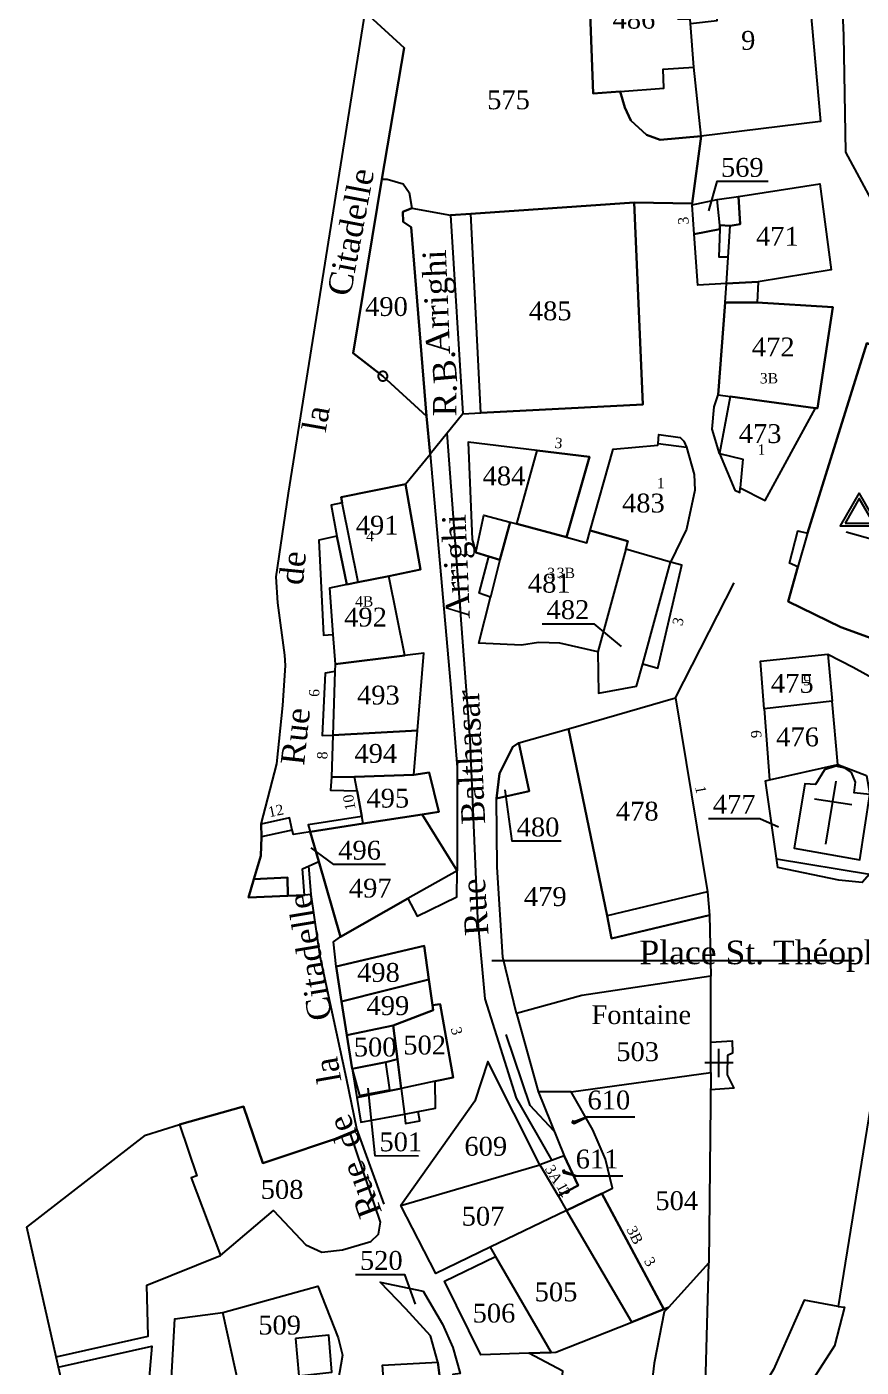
# Model space of a CAD drawing. Extents: x 1207245 to 1207999, y 6153356 to 6154119.
# Drawn here: x 1207311 to 1207399.5, y 6153536.4 to 6153678.6 of the extents above; entities that cross this region are included whole.
import ezdxf

# ---------------------------------------------------------------- set-up
doc = ezdxf.new("R2010")
doc.units = 0
doc.linetypes.add('CONTINU', pattern=[0])
doc.layers.get('0').update_dxf_attribs({"linetype": 'CONTINU'})
for name, color, linetype in [('1LIEUDIT', 7, 'CONTINU'), ('1PARCELLE', 7, 'CONTINU'), ('1SECTION', 7, 'CONTINU'), ('1SUBDSECT', 7, 'CONTINU'), ('1TRONROU', 7, 'CONTINU'), ('1TROUPARCELLE', 7, 'CONTINU'), ('1ZONCOMM', 7, 'CONTINU'), ('3BATIDUR', 7, 'CONTINU'), ('3BATILEGER', 7, 'CONTINU'), ('3BORNE', 7, 'CONTINU'), ('3CALVAIRE', 7, 'CONTINU'), ('3CHEMIN', 7, 'CONTINU'), ('3EGLISE', 7, 'CONTINU'), ('3FISCLINE', 7, 'CONTINUOUS'), ('3FLECHEPAR', 7, 'CONTINU'), ('3IGNNB', 7, 'CONTINU'), ('3LIMNONPARC', 7, 'CONTINU'), ('3NUMVOIE', 7, 'CONTINU'), ('3PARCELLETEX', 7, 'CONTINU'), ('3SENTIER', 7, 'CONTINU'), ('3SENTIERTEX', 7, 'CONTINU'), ('3TRONROUTEX', 7, 'CONTINU'), ('3ZONCOMMTEX', 7, 'CONTINU')]:
    doc.layers.add(name, color=color, linetype=linetype)
doc.styles.get("Standard").update_dxf_attribs({"font": 'Times New Roman'})

# ---------------------------------------------------------------- blocks, each defined once
blk = doc.blocks.new('DETATOPO')
for points in [[(0, -1.5), (0, 1.5)], [(-1.5, 0), (1.5, 0)]]:
    blk.add_lwpolyline(points)
blk = doc.blocks.new('BORLIPRO')
blk.add_lwpolyline([(-0.07, 0.5), (-0.19, 0.47), (-0.31, 0.4), (-0.4, 0.31), (-0.47, 0.19), (-0.5, 0.07), (-0.5, -0.07), (-0.47, -0.19), (-0.4, -0.31), (-0.31, -0.4), (-0.19, -0.47), (-0.07, -0.5), (0.07, -0.5), (0.19, -0.47), (0.31, -0.4), (0.4, -0.31), (0.47, -0.19), (0.5, -0.07), (0.5, 0.07), (0.47, 0.19), (0.4, 0.31), (0.31, 0.4), (0.19, 0.47), (0.07, 0.5)], close=True)
blk = doc.blocks.new('IGNPOINT')
for points in [[(0, 2.32), (-2.01, -1.16), (2.01, -1.16)], [(-1.5, -0.87), (1.5, -0.87), (0, 1.73)]]:
    blk.add_lwpolyline(points, close=True)

msp = doc.modelspace()

# ---------------------------------------------------------------- linework, layer by layer
at = {"layer": '1LIEUDIT'}
msp.add_lwpolyline([(1207318.68, 6153517.39), (1207311.02, 6153551.3), (1207323.59, 6153561.07), (1207327.21, 6153562.18), (1207334.01, 6153564.11), (1207336.03, 6153558.08), (1207345.33, 6153561.21), (1207346.02, 6153561.73), (1207344.93, 6153567.06), (1207342.14, 6153580), (1207341.17, 6153586.58), (1207340.45, 6153586.52), (1207338.71, 6153586.45), (1207334.51, 6153586.29), (1207335.09, 6153588.23), (1207335.84, 6153590.71), (1207335.89, 6153592.71), (1207335.88, 6153594.04), (1207337.52, 6153600.47), (1207338.15, 6153606.66), (1207338.44, 6153610.87), (1207338.37, 6153611.97), (1207337.64, 6153617.53), (1207337.47, 6153620.3), (1207338.78, 6153629.16), (1207346.91, 6153680.19)], dxfattribs=at)
at = {"layer": '1PARCELLE'}
msp.add_lwpolyline([(1207370.51, 6153686.69), (1207371.08, 6153671.57), (1207373.93, 6153671.77), (1207374.43, 6153670.09), (1207375.06, 6153668.72), (1207376.72, 6153667.2), (1207378.18, 6153666.64), (1207382.53, 6153667.04), (1207381.57, 6153659.9), (1207375.42, 6153660.01), (1207358.1, 6153658.8), (1207355.94, 6153658.65), (1207357.25, 6153637.59), (1207353.79, 6153633.32), (1207355.96, 6153608.91), (1207356.64, 6153600.06), (1207356.64, 6153589.11), (1207352.94, 6153595.08), (1207352.94, 6153595.08), (1207354.7, 6153595.35), (1207353.69, 6153599.52), (1207352.05, 6153599.27), (1207352.44, 6153604), (1207353.11, 6153612.19), (1207351.09, 6153611.93), (1207349.4, 6153620.38), (1207352.75, 6153621.07), (1207351.18, 6153630.14), (1207344.35, 6153628.75), (1207344.47, 6153628.16), (1207343.3, 6153627.9), (1207343.9, 6153624.59), (1207341.97, 6153624.18), (1207342.49, 6153614.09), (1207343.48, 6153614.16), (1207343.71, 6153611.01), (1207343.69, 6153610.24), (1207342.64, 6153610.06), (1207342.33, 6153603.45), (1207343.46, 6153603.51), (1207343.32, 6153599.03), (1207343.23, 6153597.67), (1207346.05, 6153597.6), (1207346.54, 6153594.88), (1207340.85, 6153594), (1207341.07, 6153593.25), (1207339.29, 6153592.97), (1207339.15, 6153593.41), (1207338.86, 6153594.71), (1207335.88, 6153594.04), (1207337.52, 6153600.47), (1207338.15, 6153606.66), (1207338.44, 6153610.87), (1207338.37, 6153611.97), (1207337.64, 6153617.53), (1207337.47, 6153620.3), (1207338.78, 6153629.16), (1207346.91, 6153680.19)], dxfattribs=at)
for points in [[(1207374.16, 6153687.03), (1207370.51, 6153686.69), (1207371.08, 6153671.57), (1207373.93, 6153671.77), (1207374.43, 6153670.09), (1207375.06, 6153668.72), (1207376.72, 6153667.2), (1207378.18, 6153666.64), (1207382.53, 6153667.04), (1207381.74, 6153674.35), (1207381.38, 6153679.01), (1207381.35, 6153679.47), (1207380.09, 6153679.45), (1207379.46, 6153687.51), (1207374.16, 6153687.03)], [(1207382.53, 6153667.04), (1207381.74, 6153674.35), (1207381.38, 6153679.01), (1207384.21, 6153679.33), (1207384.09, 6153680.92), (1207385.32, 6153680.99), (1207384.96, 6153684.29), (1207387.94, 6153684.5), (1207387.87, 6153685.1), (1207393.46, 6153686.81), (1207393.9, 6153682.9), (1207395.16, 6153668.61), (1207382.53, 6153667.04)], [(1207353.4, 6153637.35), (1207348.77, 6153641.58), (1207345.62, 6153644.02), (1207348.65, 6153662.48), (1207349.24, 6153662.48), (1207350.93, 6153661.99), (1207351.56, 6153661.05), (1207351.85, 6153659.39), (1207350.89, 6153659), (1207350.93, 6153657.95), (1207351.77, 6153657.39), (1207353.4, 6153637.35)], [(1207386.48, 6153660.65), (1207395.09, 6153661.97), (1207396.31, 6153652.88), (1207388.58, 6153651.6), (1207385.21, 6153651.4), (1207382.17, 6153651.24), (1207381.79, 6153656.66), (1207384.49, 6153657.16), (1207384.52, 6153657.61), (1207385.59, 6153657.52), (1207386.67, 6153657.7), (1207386.48, 6153660.65)], [(1207375.42, 6153660.01), (1207358.1, 6153658.8), (1207355.94, 6153658.65), (1207357.25, 6153637.59), (1207359.16, 6153637.68), (1207376.35, 6153638.58), (1207375.42, 6153660.01)], [(1207386.48, 6153660.65), (1207386.67, 6153657.7), (1207385.59, 6153657.52), (1207384.52, 6153657.61), (1207384.49, 6153657.16), (1207381.79, 6153656.66), (1207381.57, 6153659.76), (1207384.22, 6153660.32), (1207386.48, 6153660.65)], [(1207394.64, 6153638.2), (1207385.59, 6153639.43), (1207384.47, 6153633.39), (1207383.69, 6153635.96), (1207383.89, 6153638.32), (1207384.34, 6153639.6), (1207385.08, 6153649.39), (1207388.45, 6153649.4), (1207396.49, 6153648.89), (1207394.86, 6153638.17), (1207394.64, 6153638.2)], [(1207392.78, 6153621.37), (1207391.88, 6153621.73), (1207392.79, 6153625.19), (1207393.79, 6153624.93), (1207400.09, 6153645.08), (1207404.32, 6153643.47), (1207404.58, 6153643.92), (1207414.83, 6153640.02), (1207414.53, 6153638.36), (1207414.9, 6153637.09), (1207414.09, 6153633.63), (1207412.91, 6153630.55), (1207412.72, 6153627.45), (1207409.72, 6153610.45), (1207397.35, 6153614.94), (1207391.75, 6153617.68), (1207392.78, 6153621.37)], [(1207394.64, 6153638.2), (1207385.59, 6153639.43), (1207384.47, 6153633.39), (1207386.1, 6153629.49), (1207386.61, 6153629.23), (1207386.65, 6153629.72), (1207389.32, 6153628.39), (1207394.64, 6153638.2)], [(1207374.53, 6153623.24), (1207374.75, 6153624.06), (1207370.75, 6153625.2), (1207373.21, 6153633.84), (1207377.94, 6153634.27), (1207377.96, 6153634.44), (1207378.04, 6153635.39), (1207380.29, 6153635.08), (1207380.68, 6153634.69), (1207380.96, 6153634.06), (1207381.79, 6153631.16), (1207381.84, 6153629.5), (1207380.98, 6153625.36), (1207379.26, 6153621.85), (1207374.53, 6153623.24)], [(1207360.01, 6153622.44), (1207361.16, 6153622.1), (1207362.26, 6153626.1), (1207362.97, 6153625.91), (1207368.23, 6153624.49), (1207370.69, 6153633.02), (1207365.12, 6153633.7), (1207357.8, 6153634.58), (1207358.25, 6153624.25), (1207358.64, 6153622.86), (1207360.01, 6153622.44)], [(1207349.4, 6153620.38), (1207352.75, 6153621.07), (1207351.18, 6153630.14), (1207344.35, 6153628.75), (1207344.47, 6153628.16), (1207343.3, 6153627.9), (1207343.9, 6153624.59), (1207344.96, 6153619.47), (1207346.17, 6153619.72), (1207349.4, 6153620.38)], [(1207374.53, 6153623.24), (1207371.56, 6153612.35), (1207367.55, 6153613.25), (1207365.28, 6153613.32), (1207363.47, 6153613.04), (1207358.94, 6153613.25), (1207360.19, 6153618.15), (1207358.98, 6153618.56), (1207360.01, 6153622.44), (1207361.16, 6153622.1), (1207362.26, 6153626.1), (1207362.97, 6153625.91), (1207368.23, 6153624.49), (1207370.39, 6153623.91), (1207370.75, 6153625.2), (1207374.75, 6153624.06), (1207374.53, 6153623.24)], [(1207351.09, 6153611.93), (1207349.4, 6153620.38), (1207346.17, 6153619.72), (1207344.96, 6153619.47), (1207343.9, 6153624.59), (1207341.97, 6153624.18), (1207342.49, 6153614.09), (1207343.48, 6153614.16), (1207343.71, 6153611.01), (1207351.09, 6153611.93)], [(1207374.53, 6153623.24), (1207371.56, 6153612.35), (1207371.65, 6153607.94), (1207375.67, 6153608.69), (1207376.33, 6153611.07), (1207377.93, 6153610.59), (1207380.48, 6153621.54), (1207379.26, 6153621.85), (1207374.53, 6153623.24)], [(1207352.44, 6153604), (1207353.11, 6153612.19), (1207351.09, 6153611.93), (1207343.71, 6153611.01), (1207343.69, 6153610.24), (1207342.64, 6153610.06), (1207342.33, 6153603.45), (1207343.46, 6153603.51), (1207352.44, 6153604)], [(1207396.4, 6153607.11), (1207389.2, 6153606.29), (1207388.83, 6153611.34), (1207395.94, 6153612.09), (1207396.4, 6153607.11)], [(1207383.39, 6153584.4), (1207373.03, 6153581.91), (1207372.54, 6153584.32), (1207368.46, 6153604.15), (1207379.8, 6153607.47), (1207383.21, 6153586.86), (1207383.39, 6153584.4)], [(1207389.77, 6153598.77), (1207397.03, 6153600.39), (1207396.4, 6153607.11), (1207389.2, 6153606.29), (1207389.77, 6153598.77)], [(1207383.39, 6153584.4), (1207383.54, 6153577.91), (1207369.88, 6153575.86), (1207362.93, 6153573.97), (1207361.51, 6153579.95), (1207360.9, 6153589.48), (1207360.81, 6153596.76), (1207364.28, 6153597.54), (1207363.18, 6153602.67), (1207368.46, 6153604.15), (1207372.54, 6153584.32), (1207373.03, 6153581.91), (1207383.39, 6153584.4)], [(1207352.05, 6153599.27), (1207352.44, 6153604), (1207343.46, 6153603.51), (1207343.32, 6153599.03), (1207345.78, 6153599.09), (1207352.05, 6153599.27)], [(1207360.81, 6153596.76), (1207364.28, 6153597.54), (1207363.18, 6153602.67), (1207362.54, 6153602.27), (1207361.15, 6153599.42), (1207360.81, 6153596.76)], [(1207389.77, 6153598.77), (1207397.03, 6153600.39), (1207400.06, 6153599.2), (1207400.4, 6153597.2), (1207401.19, 6153592.52), (1207400.39, 6153588.74), (1207399.61, 6153587.85), (1207397.12, 6153588.11), (1207390.66, 6153589.44), (1207389.33, 6153598.66), (1207389.77, 6153598.77)], [(1207352.94, 6153595.08), (1207354.7, 6153595.35), (1207353.69, 6153599.52), (1207352.05, 6153599.27), (1207345.78, 6153599.09), (1207343.32, 6153599.03), (1207343.23, 6153597.67), (1207346.05, 6153597.6), (1207346.54, 6153594.88), (1207340.85, 6153594), (1207341.07, 6153593.25), (1207346.68, 6153594.11), (1207352.94, 6153595.08)], [(1207341.07, 6153593.25), (1207339.29, 6153592.97), (1207339.15, 6153593.41), (1207338.86, 6153594.71), (1207335.88, 6153594.04), (1207335.89, 6153592.71), (1207335.84, 6153590.71), (1207335.09, 6153588.23), (1207334.51, 6153586.29), (1207338.71, 6153586.45), (1207340.45, 6153586.52), (1207340.26, 6153589.33), (1207341.99, 6153590.11), (1207341.07, 6153593.25)], [(1207356.64, 6153589.11), (1207352.94, 6153595.08), (1207346.68, 6153594.11), (1207341.07, 6153593.25), (1207341.99, 6153590.11), (1207344.29, 6153582.09), (1207351.41, 6153586.15), (1207352.4, 6153584.28), (1207356.63, 6153586.33), (1207356.64, 6153589.11)], [(1207344.39, 6153575.25), (1207353.64, 6153577.59), (1207353.14, 6153581.16), (1207343.81, 6153578.94), (1207344.39, 6153575.25)], [(1207349.85, 6153572.69), (1207354.11, 6153574.31), (1207354.04, 6153574.84), (1207353.64, 6153577.59), (1207344.39, 6153575.25), (1207344.96, 6153571.66), (1207349.85, 6153572.69)], [(1207383.54, 6153577.91), (1207369.88, 6153575.86), (1207362.93, 6153573.97), (1207365.23, 6153565.68), (1207368.74, 6153565.67), (1207383.55, 6153567.72), (1207383.54, 6153577.91)], [(1207349.85, 6153572.69), (1207350.31, 6153569.12), (1207350.7, 6153566.02), (1207351.05, 6153563.29), (1207351.18, 6153562.3), (1207352.68, 6153562.57), (1207352.53, 6153563.57), (1207354.36, 6153563.91), (1207354.31, 6153566.78), (1207356.23, 6153567.18), (1207354.84, 6153574.96), (1207354.04, 6153574.84), (1207354.11, 6153574.31), (1207349.85, 6153572.69)], [(1207349.85, 6153572.69), (1207350.31, 6153569.12), (1207349.09, 6153568.81), (1207345.53, 6153568.11), (1207344.96, 6153571.66), (1207349.85, 6153572.69)], [(1207349.09, 6153568.81), (1207345.53, 6153568.11), (1207346.28, 6153565.27), (1207349.52, 6153565.88), (1207349.09, 6153568.81)], [(1207350.67, 6153553.61), (1207365.43, 6153557.9), (1207359.89, 6153568.86), (1207358.52, 6153564.66), (1207350.67, 6153553.61)], [(1207368.74, 6153565.67), (1207383.55, 6153567.72), (1207383.33, 6153547.5), (1207379.05, 6153542.79), (1207378.56, 6153542.59), (1207372, 6153554.86), (1207373.11, 6153555.45), (1207372.39, 6153558.53), (1207371.02, 6153561.63), (1207368.74, 6153565.67)], [(1207368.74, 6153565.67), (1207365.23, 6153565.68), (1207368, 6153558.86), (1207369.47, 6153555.71), (1207367.35, 6153554.61), (1207368.26, 6153553.07), (1207372, 6153554.86), (1207373.11, 6153555.45), (1207372.39, 6153558.53), (1207371.02, 6153561.63), (1207368.74, 6153565.67)], [(1207348.51, 6153551.83), (1207345.33, 6153561.21), (1207336.03, 6153558.08), (1207334.01, 6153564.11), (1207327.21, 6153562.18), (1207329.06, 6153556.75), (1207328.46, 6153556.55), (1207331.54, 6153548.3), (1207337.19, 6153553.07), (1207340.59, 6153549.44), (1207342.3, 6153548.66), (1207344.49, 6153548.91), (1207347.48, 6153549.78), (1207348.31, 6153550.57), (1207348.51, 6153551.83)], [(1207365.43, 6153557.9), (1207367.35, 6153554.61), (1207369.47, 6153555.71), (1207368, 6153558.86), (1207365.43, 6153557.9)], [(1207350.67, 6153553.61), (1207365.43, 6153557.9), (1207367.35, 6153554.61), (1207368.26, 6153553.07), (1207360.16, 6153549.17), (1207354.38, 6153546.38), (1207350.67, 6153553.61)], [(1207378.56, 6153542.59), (1207372, 6153554.86), (1207368.26, 6153553.07), (1207360.16, 6153549.17), (1207360.73, 6153548.17), (1207366.62, 6153538.01), (1207367.12, 6153538.03), (1207375.16, 6153541.23), (1207378.56, 6153542.59)], [(1207360.73, 6153548.17), (1207366.62, 6153538.01), (1207364.25, 6153537.94), (1207359.17, 6153537.76), (1207355.31, 6153545.56), (1207360.73, 6153548.17)], [(1207343.99, 6153534.84), (1207333.58, 6153534.22), (1207331.81, 6153542.25), (1207341.87, 6153545.03), (1207344.05, 6153539.55), (1207344.51, 6153537.73), (1207343.99, 6153534.84)], [(1207356.72, 6153533.96), (1207354.94, 6153533.78), (1207354.8, 6153535.29), (1207354.61, 6153536.98), (1207353.81, 6153539.76), (1207351.21, 6153542.64), (1207348.47, 6153545.45), (1207353.06, 6153544.52), (1207355.1, 6153541.01), (1207356.18, 6153538.54), (1207356.98, 6153535.79), (1207356.2, 6153535.66), (1207356.58, 6153534.42), (1207356.72, 6153533.96)], [(1207378.56, 6153542.59), (1207379.05, 6153542.79), (1207378.61, 6153542.3), (1207377.53, 6153536.86), (1207376.87, 6153531.17), (1207375.48, 6153525.24), (1207373.3, 6153519.64), (1207372.11, 6153516.92), (1207369.22, 6153518.05), (1207370.7, 6153531.71), (1207367.62, 6153533.38), (1207367.85, 6153536.02), (1207364.25, 6153537.94), (1207366.62, 6153538.01), (1207367.12, 6153538.03), (1207375.16, 6153541.23), (1207378.56, 6153542.59)], [(1207357.48, 6153529.53), (1207349.31, 6153529.29), (1207349.26, 6153530.03), (1207348.33, 6153529.99), (1207347.82, 6153531.76), (1207347.87, 6153533.96), (1207348.92, 6153534.22), (1207348.73, 6153536.65), (1207354.61, 6153536.98), (1207354.8, 6153535.29), (1207354.94, 6153533.78), (1207356.72, 6153533.96), (1207356.99, 6153533.09), (1207357.48, 6153529.53)]]:
    msp.add_lwpolyline(points, close=True, dxfattribs=at)
at = {"layer": '1SECTION'}
msp.add_lwpolyline([(1207318.68, 6153517.39), (1207311.02, 6153551.3), (1207323.59, 6153561.07), (1207327.21, 6153562.18), (1207334.01, 6153564.11), (1207336.03, 6153558.08), (1207345.33, 6153561.21), (1207346.02, 6153561.73), (1207344.93, 6153567.06), (1207342.14, 6153580), (1207341.17, 6153586.58), (1207340.45, 6153586.52), (1207338.71, 6153586.45), (1207334.51, 6153586.29), (1207335.09, 6153588.23), (1207335.84, 6153590.71), (1207335.89, 6153592.71), (1207335.88, 6153594.04), (1207337.52, 6153600.47), (1207338.15, 6153606.66), (1207338.44, 6153610.87), (1207338.37, 6153611.97), (1207337.64, 6153617.53), (1207337.47, 6153620.3), (1207338.78, 6153629.16), (1207346.91, 6153680.19)], dxfattribs=at)
at = {"layer": '1SUBDSECT'}
msp.add_lwpolyline([(1207318.68, 6153517.39), (1207311.02, 6153551.3), (1207323.59, 6153561.07), (1207327.21, 6153562.18), (1207334.01, 6153564.11), (1207336.03, 6153558.08), (1207345.33, 6153561.21), (1207346.02, 6153561.73), (1207344.93, 6153567.06), (1207342.14, 6153580), (1207341.17, 6153586.58), (1207340.45, 6153586.52), (1207338.71, 6153586.45), (1207334.51, 6153586.29), (1207335.09, 6153588.23), (1207335.84, 6153590.71), (1207335.89, 6153592.71), (1207335.88, 6153594.04), (1207337.52, 6153600.47), (1207338.15, 6153606.66), (1207338.44, 6153610.87), (1207338.37, 6153611.97), (1207337.64, 6153617.53), (1207337.47, 6153620.3), (1207338.78, 6153629.16), (1207346.91, 6153680.19)], dxfattribs=at)
at = {"layer": '1TRONROU'}
msp.add_lwpolyline([(1207346.91, 6153680.19), (1207351.02, 6153676.4), (1207348.65, 6153662.48), (1207349.24, 6153662.48), (1207350.93, 6153661.99), (1207351.56, 6153661.05), (1207351.85, 6153659.39), (1207355.94, 6153658.65), (1207358.1, 6153658.8), (1207375.42, 6153660.01), (1207381.57, 6153659.9), (1207382.53, 6153667.04), (1207378.18, 6153666.64), (1207376.72, 6153667.2), (1207375.06, 6153668.72), (1207374.43, 6153670.09), (1207373.93, 6153671.77), (1207371.08, 6153671.57), (1207370.51, 6153686.69)], dxfattribs=at)
for points in [[(1207348.65, 6153662.48), (1207345.62, 6153644.02), (1207348.77, 6153641.58), (1207353.4, 6153637.35), (1207353.79, 6153633.32), (1207355.96, 6153608.91), (1207356.64, 6153600.06), (1207356.64, 6153589.11), (1207352.94, 6153595.08), (1207354.7, 6153595.35), (1207353.69, 6153599.52), (1207352.05, 6153599.27), (1207352.44, 6153604), (1207353.11, 6153612.19), (1207351.09, 6153611.93), (1207349.4, 6153620.38), (1207352.75, 6153621.07), (1207351.18, 6153630.14), (1207344.35, 6153628.75), (1207344.47, 6153628.16), (1207343.3, 6153627.9), (1207343.9, 6153624.59), (1207341.97, 6153624.18), (1207342.49, 6153614.09), (1207343.48, 6153614.16), (1207343.71, 6153611.01), (1207343.69, 6153610.24), (1207342.64, 6153610.06), (1207342.33, 6153603.45), (1207343.46, 6153603.51), (1207343.32, 6153599.03), (1207343.23, 6153597.67), (1207346.05, 6153597.6), (1207346.54, 6153594.88), (1207340.85, 6153594), (1207341.07, 6153593.25), (1207339.29, 6153592.97), (1207339.15, 6153593.41), (1207338.86, 6153594.71), (1207335.88, 6153594.04), (1207337.52, 6153600.47), (1207338.15, 6153606.66), (1207338.44, 6153610.87), (1207338.37, 6153611.97), (1207337.64, 6153617.53), (1207337.47, 6153620.3), (1207338.78, 6153629.16), (1207346.91, 6153680.19), (1207351.02, 6153676.4), (1207348.65, 6153662.48)], [(1207355.94, 6153658.65), (1207357.25, 6153637.59), (1207353.79, 6153633.32), (1207353.4, 6153637.35), (1207351.77, 6153657.39), (1207350.93, 6153657.95), (1207350.89, 6153659), (1207351.85, 6153659.39), (1207355.94, 6153658.65)]]:
    msp.add_lwpolyline(points, close=True, dxfattribs=at)
at = {"layer": '1TROUPARCELLE'}
msp.add_lwpolyline([(1207348.77, 6153641.58), (1207345.62, 6153644.02), (1207348.65, 6153662.48), (1207349.24, 6153662.48), (1207350.93, 6153661.99), (1207351.56, 6153661.05), (1207351.85, 6153659.39), (1207350.89, 6153659), (1207350.93, 6153657.95), (1207351.77, 6153657.39), (1207353.4, 6153637.35), (1207348.77, 6153641.58)], close=True, dxfattribs=at)
at = {"layer": '1ZONCOMM'}
for points in [[(1207404.64, 6153652.74), (1207397.86, 6153665.36), (1207397.66, 6153677.73), (1207396.7, 6153699.62), (1207397.26, 6153737.95), (1207395.9, 6153789.72), (1207393.03, 6153817.43), (1207387.7, 6153829.61), (1207376.64, 6153876.05), (1207374.56, 6153906.44), (1207372.13, 6153928.14)], [(1207366.72, 6153558.38), (1207362.93, 6153564.99), (1207359.61, 6153575.52), (1207358.83, 6153584.03), (1207358.02, 6153603.03), (1207355.58, 6153635.52)], [(1207348.91, 6153553.75), (1207346.02, 6153561.73), (1207344.93, 6153567.06), (1207342.14, 6153580), (1207341.17, 6153586.58), (1207340.91, 6153589.63)], [(1207360.33, 6153579.59), (1207398.76, 6153579.6)]]:
    msp.add_lwpolyline(points, dxfattribs=at)
at = {"layer": '3BATIDUR'}
for points in [[(1207374.16, 6153687.03), (1207370.51, 6153686.69), (1207371.08, 6153671.57), (1207373.93, 6153671.77), (1207378.58, 6153672.12), (1207378.51, 6153674.15), (1207381.74, 6153674.35), (1207381.38, 6153679.01), (1207381.35, 6153679.47), (1207380.09, 6153679.45), (1207379.46, 6153687.51), (1207374.16, 6153687.03)], [(1207385.21, 6153651.4), (1207385.59, 6153657.52), (1207386.67, 6153657.7), (1207386.48, 6153660.65), (1207395.09, 6153661.97), (1207396.31, 6153652.88), (1207388.58, 6153651.6), (1207385.21, 6153651.4)], [(1207358.1, 6153658.8), (1207375.42, 6153660.01), (1207376.35, 6153638.58), (1207359.16, 6153637.68), (1207358.1, 6153658.8)], [(1207388.45, 6153649.4), (1207385.08, 6153649.39), (1207384.34, 6153639.6), (1207385.59, 6153639.43), (1207394.64, 6153638.2), (1207394.86, 6153638.17), (1207396.49, 6153648.89), (1207388.45, 6153649.4)], [(1207392.78, 6153621.37), (1207391.75, 6153617.68), (1207397.35, 6153614.94), (1207409.72, 6153610.45), (1207412.72, 6153627.45), (1207412.91, 6153630.55), (1207414.09, 6153633.63), (1207414.9, 6153637.09), (1207414.53, 6153638.36), (1207414.83, 6153640.02), (1207404.58, 6153643.92), (1207404.32, 6153643.47), (1207400.09, 6153645.08), (1207393.79, 6153624.93), (1207392.78, 6153621.37)], [(1207386.65, 6153629.72), (1207389.32, 6153628.39), (1207394.64, 6153638.2), (1207385.59, 6153639.43), (1207384.47, 6153633.39), (1207386.94, 6153632.77), (1207386.65, 6153629.72)], [(1207374.53, 6153623.24), (1207374.75, 6153624.06), (1207370.75, 6153625.2), (1207373.21, 6153633.84), (1207377.94, 6153634.27), (1207377.96, 6153634.44), (1207380.96, 6153634.06), (1207381.79, 6153631.16), (1207381.84, 6153629.5), (1207380.98, 6153625.36), (1207379.26, 6153621.85), (1207374.53, 6153623.24)], [(1207362.97, 6153625.91), (1207365.12, 6153633.7), (1207370.69, 6153633.02), (1207368.23, 6153624.49), (1207362.97, 6153625.91)], [(1207344.47, 6153628.16), (1207344.35, 6153628.75), (1207351.18, 6153630.14), (1207352.75, 6153621.07), (1207349.4, 6153620.38), (1207346.17, 6153619.72), (1207344.47, 6153628.16)], [(1207362.26, 6153626.1), (1207361.16, 6153622.1), (1207360.01, 6153622.44), (1207358.64, 6153622.86), (1207359.47, 6153626.85), (1207362.26, 6153626.1)], [(1207374.53, 6153623.24), (1207371.56, 6153612.35), (1207367.55, 6153613.25), (1207365.28, 6153613.32), (1207363.47, 6153613.04), (1207358.94, 6153613.25), (1207360.19, 6153618.15), (1207358.98, 6153618.56), (1207360.01, 6153622.44), (1207361.16, 6153622.1), (1207362.26, 6153626.1), (1207362.97, 6153625.91), (1207368.23, 6153624.49), (1207370.39, 6153623.91), (1207370.75, 6153625.2), (1207374.75, 6153624.06), (1207374.53, 6153623.24)], [(1207379.26, 6153621.85), (1207374.53, 6153623.24), (1207371.56, 6153612.35), (1207371.65, 6153607.94), (1207375.67, 6153608.69), (1207376.33, 6153611.07), (1207379.26, 6153621.85)], [(1207343.48, 6153614.16), (1207343.71, 6153611.01), (1207351.09, 6153611.93), (1207349.4, 6153620.38), (1207346.17, 6153619.72), (1207344.96, 6153619.47), (1207343.13, 6153619.09), (1207343.48, 6153614.16)], [(1207343.46, 6153603.51), (1207352.44, 6153604), (1207353.11, 6153612.19), (1207351.09, 6153611.93), (1207343.71, 6153611.01), (1207343.69, 6153610.24), (1207343.46, 6153603.51)], [(1207389.2, 6153606.29), (1207388.83, 6153611.34), (1207395.94, 6153612.09), (1207396.4, 6153607.11), (1207389.2, 6153606.29)], [(1207372.54, 6153584.32), (1207368.46, 6153604.15), (1207379.8, 6153607.47), (1207383.21, 6153586.86), (1207372.54, 6153584.32)], [(1207397.03, 6153600.39), (1207396.4, 6153607.11), (1207389.2, 6153606.29), (1207389.77, 6153598.77), (1207397.03, 6153600.39)], [(1207343.32, 6153599.03), (1207345.78, 6153599.09), (1207352.05, 6153599.27), (1207352.44, 6153604), (1207343.46, 6153603.51), (1207343.32, 6153599.03)], [(1207363.18, 6153602.67), (1207364.28, 6153597.54), (1207360.81, 6153596.76), (1207361.15, 6153599.42), (1207362.54, 6153602.27), (1207363.18, 6153602.67)], [(1207400.4, 6153597.2), (1207398.76, 6153597.38), (1207398.9, 6153598.52), (1207398.45, 6153599.52), (1207397.78, 6153599.99), (1207396.82, 6153600.2), (1207395.59, 6153599.81), (1207394.65, 6153598.25), (1207393.53, 6153598.34), (1207392.38, 6153591.52), (1207399.35, 6153590.28), (1207400.4, 6153597.2)], [(1207352.94, 6153595.08), (1207346.68, 6153594.11), (1207346.54, 6153594.88), (1207346.05, 6153597.6), (1207345.78, 6153599.09), (1207352.05, 6153599.27), (1207353.69, 6153599.52), (1207354.7, 6153595.35), (1207352.94, 6153595.08)], [(1207356.64, 6153589.11), (1207351.41, 6153586.15), (1207344.29, 6153582.09), (1207341.99, 6153590.11), (1207341.07, 6153593.25), (1207346.68, 6153594.11), (1207352.94, 6153595.08), (1207356.64, 6153589.11)], [(1207339.15, 6153593.41), (1207335.89, 6153592.71), (1207335.84, 6153590.71), (1207335.09, 6153588.23), (1207338.65, 6153588.41), (1207338.71, 6153586.45), (1207340.45, 6153586.52), (1207340.26, 6153589.33), (1207341.99, 6153590.11), (1207341.07, 6153593.25), (1207339.29, 6153592.97), (1207339.15, 6153593.41)], [(1207344.39, 6153575.25), (1207343.81, 6153578.94), (1207353.14, 6153581.16), (1207353.64, 6153577.59), (1207344.39, 6153575.25)], [(1207349.85, 6153572.69), (1207344.96, 6153571.66), (1207344.39, 6153575.25), (1207353.64, 6153577.59), (1207354.04, 6153574.84), (1207354.11, 6153574.31), (1207349.85, 6153572.69)], [(1207349.85, 6153572.69), (1207354.11, 6153574.31), (1207354.04, 6153574.84), (1207354.84, 6153574.96), (1207356.23, 6153567.18), (1207354.31, 6153566.78), (1207350.7, 6153566.02), (1207350.31, 6153569.12), (1207349.85, 6153572.69)], [(1207345.53, 6153568.11), (1207349.09, 6153568.81), (1207350.31, 6153569.12), (1207349.85, 6153572.69), (1207344.96, 6153571.66), (1207345.53, 6153568.11)], [(1207346.02, 6153565.04), (1207350.7, 6153566.02), (1207350.31, 6153569.12), (1207349.09, 6153568.81), (1207345.53, 6153568.11), (1207346.02, 6153565.04)], [(1207368.26, 6153553.07), (1207360.16, 6153549.17), (1207354.38, 6153546.38), (1207350.67, 6153553.61), (1207365.43, 6153557.9), (1207367.35, 6153554.61), (1207368.26, 6153553.07)], [(1207368.26, 6153553.07), (1207372, 6153554.86), (1207378.56, 6153542.59), (1207375.16, 6153541.23), (1207368.26, 6153553.07)], [(1207368.26, 6153553.07), (1207360.16, 6153549.17), (1207360.73, 6153548.17), (1207366.62, 6153538.01), (1207367.12, 6153538.03), (1207375.16, 6153541.23), (1207368.26, 6153553.07)], [(1207366.62, 6153538.01), (1207364.25, 6153537.94), (1207359.17, 6153537.76), (1207355.31, 6153545.56), (1207360.73, 6153548.17), (1207366.62, 6153538.01)], [(1207339.51, 6153539.49), (1207339.86, 6153535.53), (1207343.37, 6153535.91), (1207343.04, 6153539.84), (1207339.51, 6153539.49)]]:
    msp.add_lwpolyline(points, close=True, dxfattribs=at)
at = {"layer": '3BATILEGER'}
for points in [[(1207335.09, 6153588.23), (1207334.51, 6153586.29), (1207338.71, 6153586.45), (1207338.65, 6153588.41), (1207335.09, 6153588.23)], [(1207352.53, 6153563.57), (1207354.36, 6153563.91), (1207354.31, 6153566.78), (1207350.7, 6153566.02), (1207346.02, 6153565.04), (1207346.45, 6153562.43), (1207351.05, 6153563.29), (1207352.53, 6153563.57)]]:
    msp.add_lwpolyline(points, close=True, dxfattribs=at)
at = {"layer": '3CHEMIN'}
for points in [[(1207348.65, 6153662.48), (1207351.02, 6153676.4)], [(1207390.52, 6153590.39), (1207400.39, 6153588.74)]]:
    msp.add_lwpolyline(points, dxfattribs=at)
at = {"layer": '3EGLISE'}
for points in [[(1207397.91, 6153625.08), (1207407.49, 6153622.38)], [(1207396.79, 6153598.63), (1207395.71, 6153591.93)], [(1207394.53, 6153596.74), (1207398.51, 6153596.13)]]:
    msp.add_lwpolyline(points, dxfattribs=at)
at = {"layer": '3FISCLINE'}
for points in [[(1207384.52, 6153657.61), (1207384.22, 6153660.32)], [(1207384.49, 6153657.16), (1207384.38, 6153654.23), (1207385.38, 6153654.23)], [(1207351.18, 6153630.14), (1207353.79, 6153633.32)], [(1207361.16, 6153622.1), (1207360.19, 6153618.15)]]:
    msp.add_lwpolyline(points, dxfattribs=at)
at = {"layer": '3FLECHEPAR'}
for points in [[(1207389.63, 6153662.22), (1207384.17, 6153662.23), (1207383.3, 6153659.12)], [(1207365.68, 6153615.31), (1207371.13, 6153615.3), (1207374.03, 6153612.9)], [(1207367.67, 6153592.24), (1207362.5, 6153592.25), (1207361.73, 6153597.68)], [(1207383.3, 6153594.66), (1207388.76, 6153594.65), (1207390.71, 6153593.78)], [(1207349.04, 6153589.78), (1207343.58, 6153589.79), (1207341.18, 6153591.53)], [(1207352.55, 6153558.84), (1207347.94, 6153558.85), (1207347.21, 6153566.04)], [(1207368.95, 6153562.64), (1207368.85, 6153562.42), (1207370.48, 6153563), (1207368.84, 6153562.41), (1207369.06, 6153562.31), (1207370.48, 6153562.99), (1207375.49, 6153563.02)], [(1207368.05, 6153557.35), (1207367.86, 6153557.26), (1207369.23, 6153556.74), (1207367.85, 6153557.26), (1207367.94, 6153557.07), (1207369.22, 6153556.73), (1207374.23, 6153556.76)], [(1207345.88, 6153546.27), (1207351.06, 6153546.26), (1207352.21, 6153543.13)]]:
    msp.add_lwpolyline(points, dxfattribs=at)
at = {"layer": '3LIMNONPARC'}
msp.add_lwpolyline([(1207385.21, 6153651.4), (1207388.58, 6153651.6), (1207388.45, 6153649.4), (1207385.08, 6153649.39), (1207385.21, 6153651.4)], close=True, dxfattribs=at)
at = {"layer": '3SENTIER'}
for points in [[(1207379.8, 6153607.47), (1207386.01, 6153619.65)], [(1207395.94, 6153612.09), (1207398.63, 6153610.71), (1207401.33, 6153609.24), (1207405, 6153606.46), (1207406.76, 6153604.75), (1207401.39, 6153569.81), (1207397.04, 6153542.88), (1207393.43, 6153543.57), (1207390.2, 6153536.21), (1207387.79, 6153532.29)], [(1207343.81, 6153578.94), (1207343.53, 6153581.57), (1207344.29, 6153582.09)], [(1207366.91, 6153561.52), (1207364.39, 6153564.2), (1207361.83, 6153571.74)], [(1207383.55, 6153570.93), (1207385.82, 6153571.06), (1207385.86, 6153569.76), (1207385.33, 6153569.51), (1207385.27, 6153567.46), (1207385.99, 6153566.04), (1207383.53, 6153565.88)], [(1207314.13, 6153537.55), (1207323.9, 6153539.72), (1207323.74, 6153545.14), (1207331.54, 6153548.3)], [(1207382.86, 6153530.63), (1207383.33, 6153547.5)], [(1207326.06, 6153529.58), (1207326.73, 6153541.59), (1207331.81, 6153542.25)], [(1207397.04, 6153542.88), (1207397.72, 6153542.81), (1207396.65, 6153538.7), (1207394.2, 6153534.84), (1207392.3, 6153532.35), (1207389.85, 6153530.2), (1207387.46, 6153528.58), (1207385.16, 6153527.6)], [(1207314.36, 6153536.45), (1207324.26, 6153538.68), (1207323.42, 6153528.87)]]:
    msp.add_lwpolyline(points, dxfattribs=at)

# ---------------------------------------------------------------- block references
at = {"layer": '3BORNE'}
msp.add_blockref('BORLIPRO', (1207348.77, 6153641.58), dxfattribs=at)
at = {"layer": '3CALVAIRE', "rotation": 90}
msp.add_blockref('DETATOPO', (1207384.41, 6153568.72), dxfattribs=at)
at = {"layer": '3IGNNB'}
msp.add_blockref('IGNPOINT', (1207399.28, 6153626.87), dxfattribs=at)

# ---------------------------------------------------------------- texts
at = {"layer": '3NUMVOIE'}
for s, rotation, p in [('3', 93.9, (1207381.21, 6153657.7)), ('3', 353.1, (1207366.92, 6153633.99)), ('3', 76.5, (1207380.51, 6153615.03)), ('6', 87.6, (1207342.02, 6153607.54)), ('9', 94.4, (1207388.93, 6153603.24)), ('8', 88.1, (1207342.88, 6153600.92)), ('10', 100.2, (1207345.89, 6153595.64)), ('1', 279.8, (1207381.88, 6153598.03)), ('12', 11.5, (1207336.72, 6153594.78)), ('3', 283.2, (1207355.97, 6153572.39)), ('3A', 300.6, (1207365.91, 6153557.49)), ('1', 297.8, (1207367.13, 6153555.67)), ('2', 302.2, (1207367.39, 6153555.06)), ('3B', 296.5, (1207374.57, 6153551.08)), ('3', 300.5, (1207376.42, 6153547.71))]:
    msp.add_text(s, height=1.1, rotation=rotation, dxfattribs=at).set_placement(p)
for s, p in [('3B', (1207388.74, 6153640.81)), ('1', (1207388.5, 6153633.25)), ('1', (1207377.83, 6153629.69)), ('4', (1207346.99, 6153624.05)), ('3', (1207366.2, 6153620.15)), ('3B', (1207367.21, 6153620.16)), ('4B', (1207345.82, 6153617.14)), ('9', (1207393.35, 6153608.79))]:
    msp.add_text(s, height=1.1, dxfattribs=at).set_placement(p)
at = {"layer": '3PARCELLETEX'}
for s, p in [('486', (1207373.13, 6153678.45)), ('9', (1207386.76, 6153676.21)), ('575', (1207359.83, 6153669.9)), ('569', (1207384.62, 6153662.73)), ('471', (1207388.34, 6153655.42)), ('490', (1207346.89, 6153647.97)), ('485', (1207364.25, 6153647.51)), ('472', (1207387.9, 6153643.68)), ('473', (1207386.51, 6153634.49)), ('484', (1207359.35, 6153630)), ('483', (1207374.13, 6153627.12)), ('491', (1207345.9, 6153624.78)), ('481', (1207364.15, 6153618.61)), ('492', (1207344.67, 6153615.02)), ('482', (1207366.13, 6153615.81)), ('475', (1207389.92, 6153607.99)), ('493', (1207346.03, 6153606.75)), ('476', (1207390.48, 6153602.31)), ('494', (1207345.76, 6153600.56)), ('495', (1207347.03, 6153595.81)), ('477', (1207383.76, 6153595.16)), ('478', (1207373.48, 6153594.43)), ('480', (1207362.96, 6153592.75)), ('496', (1207344.04, 6153590.29)), ('497', (1207345.17, 6153586.27)), ('479', (1207363.73, 6153585.37)), ('498', (1207346.04, 6153577.32)), ('499', (1207347.04, 6153573.8)), ('500', (1207345.69, 6153569.41)), ('502', (1207350.94, 6153569.62)), ('503', (1207373.52, 6153568.92)), ('501', (1207348.41, 6153559.35)), ('508', (1207335.82, 6153554.3)), ('507', (1207357.13, 6153551.46)), ('520', (1207346.34, 6153546.77)), ('505', (1207364.87, 6153543.43)), ('506', (1207358.29, 6153541.18)), ('509', (1207335.56, 6153539.91))]:
    msp.add_text(s, height=2, dxfattribs=at).set_placement(p)
for s, p in [('610', (1207370.47, 6153563.79)), ('609', (1207357.42, 6153558.88)), ('611', (1207369.22, 6153557.53)), ('504', (1207377.67, 6153553.11))]:
    msp.add_text(s, height=2, rotation=360, dxfattribs=at).set_placement(p)
at = {"layer": '3SENTIERTEX'}
msp.add_text('Fontaine', height=2, dxfattribs=at).set_placement((1207370.89, 6153572.84))
at = {"layer": '3TRONROUTEX'}
for s, rotation, p in [('Citadelle', 79.2, (1207345.31, 6153649.95)), ('Arrighi', 92.3, (1207355.9, 6153643.93)), ('B.', 95, (1207356.67, 6153640.92)), ('R.', 90, (1207356.58, 6153637.31)), ('la', 80, (1207342.69, 6153635.52)), ('de', 84.2, (1207340.28, 6153619.35)), ('Rue', 83.8, (1207340.41, 6153600.21))]:
    msp.add_text(s, height=2.5, rotation=rotation, dxfattribs=at).set_placement(p)
at = {"layer": '3ZONCOMMTEX'}
for s, rotation, p in [('Arrighi', 92.4, (1207358, 6153615.87)), ('Balthasar', 92.7, (1207359.63, 6153594.09)), ('Rue', 93.9, (1207359.99, 6153582.31)), ('Citadelle', 99.5, (1207343.38, 6153573.44)), ('la', 100, (1207344.39, 6153566.81)), ('de', 112.6, (1207346.51, 6153560.19)), ('Rue', 110.8, (1207348.72, 6153552.89))]:
    msp.add_text(s, height=2.5, rotation=rotation, dxfattribs=at).set_placement(p)
msp.add_text('Place St. Théophile', height=2.5, dxfattribs=at).set_placement((1207375.98, 6153579.2))

doc.saveas('drawing.dxf')
